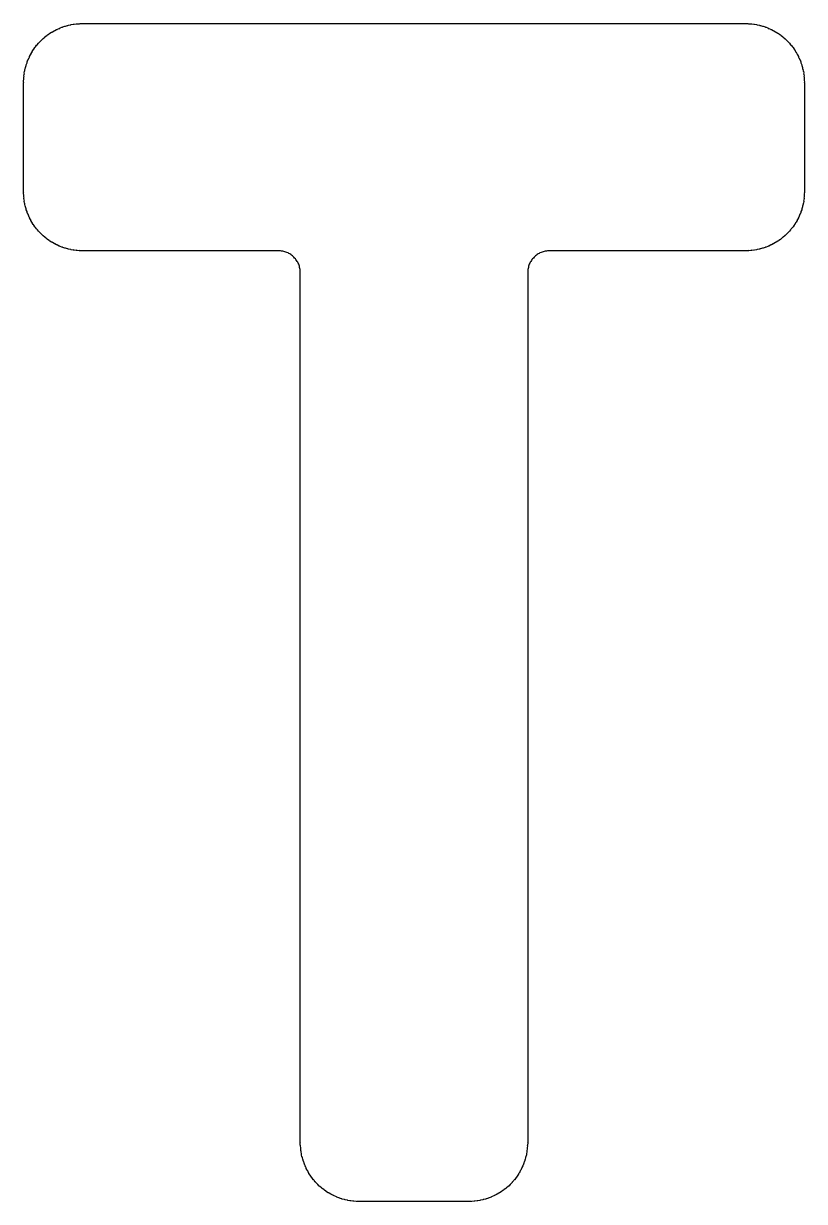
# Model space of a CAD drawing. Extents: x 135.7 to 179.4, y -147.5 to -55.1.
# Drawn here: x 167.92 to 172.16, y -128.78 to -122.37 of the extents above; entities that cross this region are included whole.
import ezdxf

# ---------------------------------------------------------------- set-up
doc = ezdxf.new("R2010")
doc.units = 0
doc.layers.add('BLACK', color=7, linetype='CONTINUOUS')

msp = doc.modelspace()

# ---------------------------------------------------------------- linework, layer by layer
at = {"layer": 'BLACK', "linetype": 'CONTINUOUS'}
for p, q in [((168.047, -122.431), (168.055, -122.425)), ((168.055, -122.425), (168.058, -122.424)), ((168.058, -122.424), (168.059, -122.422)), ((168.059, -122.422), (168.068, -122.416)), ((168.068, -122.416), (168.071, -122.416)), ((168.071, -122.416), (168.073, -122.414)), ((168.073, -122.414), (168.082, -122.409)), ((168.082, -122.409), (168.084, -122.408)), ((168.084, -122.408), (168.086, -122.406)), ((168.086, -122.406), (168.096, -122.401)), ((168.096, -122.401), (168.098, -122.401)), ((168.098, -122.401), (168.1, -122.399)), ((168.1, -122.399), (168.11, -122.395)), ((168.11, -122.395), (168.113, -122.395)), ((168.113, -122.395), (168.115, -122.393)), ((168.115, -122.393), (168.125, -122.389)), ((168.125, -122.389), (168.127, -122.389)), ((168.127, -122.389), (168.129, -122.387)), ((168.129, -122.387), (168.14, -122.384)), ((168.14, -122.384), (168.142, -122.384)), ((168.142, -122.384), (168.144, -122.383)), ((168.144, -122.383), (168.155, -122.38)), ((168.155, -122.38), (168.157, -122.38)), ((168.157, -122.38), (168.16, -122.378)), ((168.16, -122.378), (168.17, -122.376)), ((168.17, -122.376), (168.173, -122.376)), ((168.173, -122.376), (168.175, -122.375)), ((168.175, -122.375), (168.186, -122.373)), ((168.186, -122.373), (168.189, -122.373)), ((168.189, -122.373), (168.191, -122.372)), ((168.191, -122.372), (168.202, -122.371)), ((168.202, -122.371), (168.205, -122.371)), ((168.205, -122.371), (168.207, -122.37)), ((168.207, -122.37), (168.219, -122.37)), ((168.219, -122.37), (168.221, -122.37)), ((168.221, -122.37), (168.224, -122.369)), ((168.224, -122.369), (168.235, -122.369)), ((168.235, -122.369), (168.236, -122.369)), ((168.236, -122.369), (168.238, -122.369)), ((168.238, -122.369), (171.843, -122.369)), ((171.843, -122.369), (171.844, -122.369)), ((171.844, -122.369), (171.846, -122.369)), ((171.846, -122.369), (171.857, -122.369)), ((171.857, -122.369), (171.86, -122.37)), ((171.86, -122.37), (171.862, -122.37)), ((171.862, -122.37), (171.873, -122.37)), ((171.873, -122.37), (171.876, -122.371)), ((171.876, -122.371), (171.878, -122.371)), ((171.878, -122.371), (171.89, -122.372)), ((171.89, -122.372), (171.892, -122.373)), ((171.892, -122.373), (171.894, -122.373)), ((171.894, -122.373), (171.905, -122.375)), ((171.905, -122.375), (171.908, -122.376)), ((171.908, -122.376), (171.91, -122.376)), ((171.91, -122.376), (171.921, -122.378)), ((171.921, -122.378), (171.923, -122.38)), ((171.923, -122.38), (171.926, -122.38)), ((171.926, -122.38), (171.936, -122.383)), ((171.936, -122.383), (171.939, -122.384)), ((171.939, -122.384), (171.941, -122.384)), ((171.941, -122.384), (171.952, -122.387)), ((171.952, -122.387), (171.954, -122.389)), ((171.954, -122.389), (171.956, -122.389)), ((171.956, -122.389), (171.966, -122.393)), ((171.966, -122.393), (171.968, -122.395)), ((171.968, -122.395), (171.971, -122.395)), ((171.971, -122.395), (171.981, -122.399)), ((171.981, -122.399), (171.983, -122.401)), ((171.983, -122.401), (171.985, -122.401)), ((171.985, -122.401), (171.995, -122.406)), ((171.995, -122.406), (171.996, -122.408)), ((171.996, -122.408), (171.999, -122.409)), ((171.999, -122.409), (172.008, -122.414)), ((172.008, -122.414), (172.01, -122.416)), ((172.01, -122.416), (172.012, -122.416)), ((172.012, -122.416), (172.021, -122.422)), ((172.021, -122.422), (172.023, -122.424)), ((172.023, -122.424), (172.025, -122.425)), ((172.025, -122.425), (172.034, -122.431)), ((167.981, -122.496), (167.987, -122.487)), ((167.987, -122.487), (167.99, -122.486)), ((167.99, -122.484), (167.997, -122.476)), ((167.99, -122.486), (167.99, -122.484)), ((167.997, -122.476), (168, -122.474)), ((168, -122.474), (168.001, -122.472)), ((168.001, -122.472), (168.008, -122.464)), ((168.008, -122.464), (168.01, -122.463)), ((168.01, -122.463), (168.011, -122.461)), ((168.011, -122.461), (168.019, -122.454)), ((168.019, -122.454), (168.021, -122.453)), ((168.021, -122.453), (168.023, -122.45)), ((168.023, -122.45), (168.031, -122.443)), ((168.031, -122.443), (168.033, -122.442)), ((168.033, -122.442), (168.034, -122.44)), ((168.034, -122.44), (168.043, -122.434)), ((168.043, -122.434), (168.045, -122.433)), ((168.045, -122.433), (168.047, -122.431)), ((172.034, -122.431), (172.036, -122.433)), ((172.036, -122.433), (172.038, -122.434)), ((172.038, -122.434), (172.046, -122.44)), ((172.046, -122.44), (172.048, -122.442)), ((172.048, -122.442), (172.05, -122.443)), ((172.05, -122.443), (172.058, -122.45)), ((172.058, -122.45), (172.059, -122.453)), ((172.059, -122.453), (172.062, -122.454)), ((172.062, -122.454), (172.069, -122.461)), ((172.069, -122.461), (172.071, -122.463)), ((172.071, -122.463), (172.073, -122.464)), ((172.073, -122.464), (172.08, -122.472)), ((172.08, -122.472), (172.081, -122.474)), ((172.081, -122.474), (172.083, -122.476)), ((172.083, -122.476), (172.09, -122.484)), ((172.09, -122.484), (172.091, -122.486)), ((172.091, -122.486), (172.093, -122.487)), ((172.093, -122.487), (172.1, -122.496)), ((167.942, -122.563), (167.946, -122.553)), ((167.946, -122.553), (167.948, -122.551)), ((167.948, -122.549), (167.953, -122.539)), ((167.948, -122.551), (167.948, -122.549)), ((167.953, -122.539), (167.955, -122.537)), ((167.955, -122.537), (167.956, -122.535)), ((167.956, -122.535), (167.961, -122.526)), ((167.961, -122.526), (167.963, -122.524)), ((167.963, -122.521), (167.969, -122.512)), ((167.963, -122.524), (167.963, -122.521)), ((167.969, -122.512), (167.971, -122.511)), ((167.971, -122.511), (167.972, -122.508)), ((167.972, -122.508), (167.978, -122.5)), ((167.978, -122.5), (167.98, -122.498)), ((167.98, -122.498), (167.981, -122.496)), ((172.1, -122.496), (172.101, -122.498)), ((172.101, -122.498), (172.103, -122.5)), ((172.103, -122.5), (172.109, -122.508)), ((172.109, -122.508), (172.11, -122.511)), ((172.11, -122.511), (172.112, -122.512)), ((172.112, -122.512), (172.117, -122.521)), ((172.117, -122.521), (172.118, -122.524)), ((172.118, -122.524), (172.12, -122.525)), ((172.12, -122.525), (172.125, -122.535)), ((172.125, -122.535), (172.126, -122.537)), ((172.126, -122.537), (172.127, -122.539)), ((172.127, -122.539), (172.132, -122.549)), ((172.132, -122.549), (172.133, -122.551)), ((172.133, -122.551), (172.134, -122.553)), ((172.134, -122.553), (172.139, -122.563)), ((167.923, -122.623), (167.925, -122.613)), ((167.923, -122.626), (167.923, -122.623)), ((167.925, -122.613), (167.927, -122.61)), ((167.927, -122.608), (167.93, -122.597)), ((167.927, -122.61), (167.927, -122.608)), ((167.93, -122.597), (167.931, -122.595)), ((167.931, -122.593), (167.935, -122.582)), ((167.931, -122.595), (167.931, -122.593)), ((167.935, -122.582), (167.936, -122.58)), ((167.936, -122.578), (167.94, -122.567)), ((167.936, -122.58), (167.936, -122.578)), ((167.94, -122.567), (167.942, -122.565)), ((167.942, -122.565), (167.942, -122.563)), ((172.139, -122.563), (172.139, -122.565)), ((172.139, -122.565), (172.141, -122.567)), ((172.141, -122.567), (172.145, -122.578)), ((172.145, -122.578), (172.145, -122.58)), ((172.145, -122.58), (172.146, -122.582)), ((172.146, -122.582), (172.15, -122.593)), ((172.15, -122.593), (172.15, -122.595)), ((172.15, -122.595), (172.151, -122.597)), ((172.151, -122.597), (172.154, -122.608)), ((172.154, -122.608), (172.154, -122.61)), ((172.154, -122.61), (172.155, -122.613)), ((172.155, -122.613), (172.158, -122.623)), ((172.158, -122.623), (172.157, -122.626)), ((167.916, -122.677), (167.917, -122.674)), ((167.916, -122.688), (167.916, -122.677)), ((167.917, -122.672), (167.918, -122.66)), ((167.917, -122.674), (167.917, -122.672)), ((167.918, -122.655), (167.919, -122.644)), ((167.919, -122.658), (167.918, -122.655)), ((167.918, -122.66), (167.919, -122.658)), ((167.919, -122.644), (167.921, -122.642)), ((167.92, -122.639), (167.922, -122.628)), ((167.921, -122.642), (167.92, -122.639)), ((167.922, -122.628), (167.923, -122.626)), ((172.157, -122.626), (172.159, -122.628)), ((172.159, -122.628), (172.161, -122.639)), ((172.161, -122.639), (172.16, -122.642)), ((172.16, -122.642), (172.161, -122.644)), ((172.161, -122.644), (172.163, -122.655)), ((172.163, -122.655), (172.162, -122.658)), ((172.162, -122.658), (172.163, -122.66)), ((172.163, -122.66), (172.164, -122.672)), ((172.164, -122.672), (172.163, -122.674)), ((172.163, -122.674), (172.164, -122.677)), ((172.164, -122.677), (172.165, -122.688)), ((167.917, -122.689), (167.916, -122.688)), ((167.916, -122.691), (167.917, -122.689)), ((167.916, -123.284), (167.916, -122.691)), ((172.165, -122.688), (172.164, -122.689)), ((172.164, -122.689), (172.165, -122.691)), ((172.165, -122.691), (172.165, -123.284)), ((167.917, -123.285), (167.916, -123.284)), ((167.916, -123.287), (167.917, -123.285)), ((167.916, -123.298), (167.916, -123.287)), ((167.917, -123.301), (167.916, -123.298)), ((167.917, -123.303), (167.917, -123.301)), ((167.918, -123.314), (167.917, -123.303)), ((167.919, -123.317), (167.918, -123.314)), ((167.918, -123.319), (167.919, -123.317)), ((167.919, -123.331), (167.918, -123.319)), ((172.163, -123.319), (172.161, -123.331)), ((172.163, -123.314), (172.162, -123.317)), ((172.162, -123.317), (172.163, -123.319)), ((172.164, -123.298), (172.163, -123.301)), ((172.163, -123.301), (172.164, -123.303)), ((172.164, -123.303), (172.163, -123.314)), ((172.165, -123.284), (172.164, -123.285)), ((172.164, -123.285), (172.165, -123.287)), ((172.165, -123.287), (172.164, -123.298)), ((167.921, -123.333), (167.919, -123.331)), ((167.92, -123.335), (167.921, -123.333)), ((167.922, -123.346), (167.92, -123.335)), ((167.923, -123.349), (167.922, -123.346)), ((167.923, -123.351), (167.923, -123.349)), ((167.925, -123.362), (167.923, -123.351)), ((167.927, -123.364), (167.925, -123.362)), ((167.927, -123.367), (167.927, -123.364)), ((167.93, -123.377), (167.927, -123.367)), ((167.931, -123.38), (167.93, -123.377)), ((167.931, -123.382), (167.931, -123.38)), ((167.935, -123.392), (167.931, -123.382)), ((167.936, -123.395), (167.935, -123.392)), ((172.146, -123.392), (172.145, -123.395)), ((172.15, -123.382), (172.146, -123.392)), ((172.151, -123.377), (172.15, -123.38)), ((172.15, -123.38), (172.15, -123.382)), ((172.154, -123.367), (172.151, -123.377)), ((172.155, -123.362), (172.154, -123.364)), ((172.154, -123.364), (172.154, -123.367)), ((172.158, -123.351), (172.155, -123.362)), ((172.159, -123.346), (172.158, -123.349)), ((172.158, -123.349), (172.158, -123.351)), ((172.161, -123.335), (172.159, -123.346)), ((172.161, -123.331), (172.16, -123.333)), ((172.16, -123.333), (172.161, -123.335)), ((167.936, -123.397), (167.936, -123.395)), ((167.94, -123.407), (167.936, -123.397)), ((167.942, -123.409), (167.94, -123.407)), ((167.942, -123.412), (167.942, -123.409)), ((167.946, -123.422), (167.942, -123.412)), ((167.948, -123.424), (167.946, -123.422)), ((167.948, -123.426), (167.948, -123.424)), ((167.953, -123.436), (167.948, -123.426)), ((167.955, -123.437), (167.953, -123.436)), ((167.956, -123.44), (167.955, -123.437)), ((167.961, -123.449), (167.956, -123.44)), ((167.963, -123.451), (167.961, -123.449)), ((167.963, -123.453), (167.963, -123.451)), ((167.969, -123.462), (167.963, -123.453)), ((172.117, -123.453), (172.112, -123.462)), ((172.118, -123.451), (172.117, -123.453)), ((172.12, -123.449), (172.118, -123.451)), ((172.125, -123.44), (172.12, -123.449)), ((172.126, -123.437), (172.125, -123.44)), ((172.127, -123.436), (172.126, -123.437)), ((172.132, -123.426), (172.127, -123.436)), ((172.133, -123.423), (172.132, -123.426)), ((172.134, -123.422), (172.133, -123.423)), ((172.139, -123.412), (172.134, -123.422)), ((172.141, -123.407), (172.139, -123.409)), ((172.139, -123.409), (172.139, -123.412)), ((172.145, -123.397), (172.141, -123.407)), ((172.145, -123.395), (172.145, -123.397)), ((167.971, -123.464), (167.969, -123.462)), ((167.972, -123.466), (167.971, -123.464)), ((167.978, -123.475), (167.972, -123.466)), ((167.98, -123.477), (167.978, -123.475)), ((167.981, -123.479), (167.98, -123.477)), ((167.987, -123.487), (167.981, -123.479)), ((167.99, -123.489), (167.987, -123.487)), ((167.991, -123.491), (167.99, -123.489)), ((167.997, -123.499), (167.991, -123.491)), ((168, -123.5), (167.997, -123.499)), ((168.001, -123.503), (168, -123.5)), ((168.008, -123.51), (168.001, -123.503)), ((168.01, -123.512), (168.008, -123.51)), ((168.011, -123.514), (168.01, -123.512)), ((168.019, -123.521), (168.011, -123.514)), ((172.069, -123.514), (172.062, -123.521)), ((172.071, -123.512), (172.069, -123.514)), ((172.073, -123.51), (172.071, -123.512)), ((172.08, -123.503), (172.073, -123.51)), ((172.081, -123.5), (172.08, -123.503)), ((172.083, -123.499), (172.081, -123.5)), ((172.09, -123.491), (172.083, -123.499)), ((172.091, -123.489), (172.09, -123.491)), ((172.093, -123.487), (172.091, -123.489)), ((172.1, -123.479), (172.093, -123.487)), ((172.101, -123.477), (172.1, -123.479)), ((172.103, -123.475), (172.101, -123.477)), ((172.109, -123.466), (172.103, -123.475)), ((172.11, -123.464), (172.109, -123.466)), ((172.112, -123.462), (172.11, -123.464)), ((168.021, -123.522), (168.019, -123.521)), ((168.023, -123.524), (168.021, -123.522)), ((168.031, -123.531), (168.023, -123.524)), ((168.033, -123.532), (168.031, -123.531)), ((168.034, -123.534), (168.033, -123.532)), ((168.043, -123.541), (168.034, -123.534)), ((168.045, -123.542), (168.043, -123.541)), ((168.047, -123.544), (168.045, -123.542)), ((168.055, -123.55), (168.047, -123.544)), ((168.058, -123.551), (168.055, -123.55)), ((168.059, -123.553), (168.058, -123.551)), ((168.068, -123.558), (168.059, -123.553)), ((168.071, -123.559), (168.068, -123.558)), ((168.073, -123.561), (168.071, -123.559)), ((168.082, -123.566), (168.073, -123.561)), ((168.084, -123.567), (168.082, -123.566)), ((168.086, -123.568), (168.084, -123.567)), ((168.096, -123.573), (168.086, -123.568)), ((168.098, -123.574), (168.096, -123.573)), ((168.1, -123.575), (168.098, -123.574)), ((168.11, -123.58), (168.1, -123.575)), ((168.113, -123.58), (168.11, -123.58)), ((168.115, -123.582), (168.113, -123.58)), ((168.125, -123.586), (168.115, -123.582)), ((171.966, -123.582), (171.956, -123.586)), ((171.968, -123.58), (171.966, -123.582)), ((171.971, -123.58), (171.968, -123.58)), ((171.981, -123.575), (171.971, -123.58)), ((171.983, -123.574), (171.981, -123.575)), ((171.985, -123.573), (171.983, -123.574)), ((171.995, -123.568), (171.985, -123.573)), ((171.996, -123.567), (171.995, -123.568)), ((171.999, -123.566), (171.996, -123.567)), ((172.008, -123.561), (171.999, -123.566)), ((172.01, -123.559), (172.008, -123.561)), ((172.012, -123.558), (172.01, -123.559)), ((172.021, -123.553), (172.012, -123.558)), ((172.023, -123.551), (172.021, -123.553)), ((172.025, -123.55), (172.023, -123.551)), ((172.034, -123.544), (172.025, -123.55)), ((172.036, -123.542), (172.034, -123.544)), ((172.038, -123.541), (172.036, -123.542)), ((172.046, -123.534), (172.038, -123.541)), ((172.048, -123.532), (172.046, -123.534)), ((172.05, -123.531), (172.048, -123.532)), ((172.058, -123.524), (172.05, -123.531)), ((172.059, -123.522), (172.058, -123.524)), ((172.062, -123.521), (172.059, -123.522)), ((168.127, -123.586), (168.125, -123.586)), ((168.129, -123.587), (168.127, -123.586)), ((168.14, -123.591), (168.129, -123.587)), ((168.142, -123.591), (168.14, -123.591)), ((168.144, -123.592), (168.142, -123.591)), ((168.155, -123.595), (168.144, -123.592)), ((168.157, -123.595), (168.155, -123.595)), ((168.16, -123.596), (168.157, -123.595)), ((168.171, -123.599), (168.16, -123.596)), ((168.173, -123.598), (168.171, -123.599)), ((168.175, -123.6), (168.173, -123.598)), ((168.186, -123.602), (168.175, -123.6)), ((168.189, -123.601), (168.186, -123.602)), ((168.191, -123.602), (168.189, -123.601)), ((168.202, -123.604), (168.191, -123.602)), ((168.205, -123.603), (168.202, -123.604)), ((168.207, -123.604), (168.205, -123.603)), ((168.219, -123.605), (168.207, -123.604)), ((168.221, -123.604), (168.219, -123.605)), ((168.224, -123.605), (168.221, -123.604)), ((168.235, -123.606), (168.224, -123.605)), ((168.236, -123.605), (168.235, -123.606)), ((168.238, -123.606), (168.236, -123.605)), ((169.299, -123.606), (168.238, -123.606)), ((169.307, -123.606), (169.299, -123.606)), ((169.314, -123.606), (169.307, -123.606)), ((169.32, -123.607), (169.314, -123.606)), ((169.326, -123.608), (169.32, -123.607)), ((169.332, -123.609), (169.326, -123.608)), ((169.338, -123.611), (169.332, -123.609)), ((169.344, -123.613), (169.338, -123.611)), ((169.349, -123.615), (169.344, -123.613)), ((169.355, -123.617), (169.349, -123.615)), ((169.36, -123.62), (169.355, -123.617)), ((169.365, -123.623), (169.36, -123.62)), ((169.37, -123.626), (169.365, -123.623)), ((169.374, -123.629), (169.37, -123.626)), ((169.379, -123.633), (169.374, -123.629)), ((169.383, -123.637), (169.379, -123.633)), ((169.387, -123.641), (169.383, -123.637)), ((169.391, -123.645), (169.387, -123.641)), ((169.395, -123.649), (169.391, -123.645)), ((170.69, -123.645), (170.686, -123.649)), ((170.694, -123.641), (170.69, -123.645)), ((170.698, -123.637), (170.694, -123.641)), ((170.702, -123.633), (170.698, -123.637)), ((170.707, -123.629), (170.702, -123.633)), ((170.711, -123.626), (170.707, -123.629)), ((170.716, -123.623), (170.711, -123.626)), ((170.721, -123.62), (170.716, -123.623)), ((170.726, -123.617), (170.721, -123.62)), ((170.732, -123.615), (170.726, -123.617)), ((170.737, -123.613), (170.732, -123.615)), ((170.743, -123.611), (170.737, -123.613)), ((170.749, -123.609), (170.743, -123.611)), ((170.755, -123.608), (170.749, -123.609)), ((170.761, -123.607), (170.755, -123.608)), ((170.767, -123.606), (170.761, -123.607)), ((170.773, -123.606), (170.767, -123.606)), ((170.781, -123.606), (170.773, -123.606)), ((171.843, -123.606), (170.781, -123.606)), ((171.844, -123.605), (171.843, -123.606)), ((171.846, -123.606), (171.844, -123.605)), ((171.857, -123.605), (171.846, -123.606)), ((171.86, -123.604), (171.857, -123.605)), ((171.862, -123.605), (171.86, -123.604)), ((171.873, -123.604), (171.862, -123.605)), ((171.876, -123.603), (171.873, -123.604)), ((171.878, -123.604), (171.876, -123.603)), ((171.89, -123.602), (171.878, -123.604)), ((171.892, -123.601), (171.89, -123.602)), ((171.894, -123.602), (171.892, -123.601)), ((171.905, -123.6), (171.894, -123.602)), ((171.908, -123.598), (171.905, -123.6)), ((171.91, -123.599), (171.908, -123.598)), ((171.921, -123.596), (171.91, -123.599)), ((171.923, -123.595), (171.921, -123.596)), ((171.926, -123.595), (171.923, -123.595)), ((171.936, -123.592), (171.926, -123.595)), ((171.939, -123.591), (171.936, -123.592)), ((171.941, -123.591), (171.939, -123.591)), ((171.952, -123.587), (171.941, -123.591)), ((171.954, -123.586), (171.952, -123.587)), ((171.956, -123.586), (171.954, -123.586)), ((169.398, -123.653), (169.395, -123.649)), ((169.402, -123.658), (169.398, -123.653)), ((169.405, -123.663), (169.402, -123.658)), ((169.408, -123.668), (169.405, -123.663)), ((169.41, -123.673), (169.408, -123.668)), ((169.413, -123.679), (169.41, -123.673)), ((169.415, -123.684), (169.413, -123.679)), ((169.417, -123.69), (169.415, -123.684)), ((169.418, -123.696), (169.417, -123.69)), ((169.42, -123.702), (169.418, -123.696)), ((169.421, -123.708), (169.42, -123.702)), ((169.421, -123.714), (169.421, -123.708)), ((170.66, -123.708), (170.659, -123.714)), ((170.661, -123.702), (170.66, -123.708)), ((170.663, -123.696), (170.661, -123.702)), ((170.664, -123.69), (170.663, -123.696)), ((170.666, -123.684), (170.664, -123.69)), ((170.668, -123.679), (170.666, -123.684)), ((170.671, -123.673), (170.668, -123.679)), ((170.673, -123.668), (170.671, -123.673)), ((170.676, -123.663), (170.673, -123.668)), ((170.679, -123.658), (170.676, -123.663)), ((170.682, -123.653), (170.679, -123.658)), ((170.686, -123.649), (170.682, -123.653)), ((169.422, -123.72), (169.421, -123.714)), ((169.422, -123.728), (169.422, -123.72)), ((169.422, -128.458), (169.422, -123.728)), ((170.659, -123.714), (170.659, -123.72)), ((170.659, -123.72), (170.659, -123.728)), ((170.659, -123.728), (170.659, -128.458)), ((169.423, -128.459), (169.422, -128.458)), ((169.422, -128.46), (169.423, -128.459)), ((169.422, -128.472), (169.422, -128.46)), ((169.423, -128.474), (169.422, -128.472)), ((169.423, -128.477), (169.423, -128.474)), ((169.424, -128.488), (169.423, -128.477)), ((169.425, -128.49), (169.424, -128.488)), ((169.424, -128.493), (169.425, -128.49)), ((169.425, -128.504), (169.424, -128.493)), ((169.427, -128.506), (169.425, -128.504)), ((169.426, -128.509), (169.427, -128.506)), ((169.428, -128.52), (169.426, -128.509)), ((169.429, -128.522), (169.428, -128.52)), ((170.653, -128.52), (170.652, -128.522)), ((170.655, -128.509), (170.653, -128.52)), ((170.655, -128.504), (170.654, -128.506)), ((170.654, -128.506), (170.655, -128.509)), ((170.657, -128.493), (170.655, -128.504)), ((170.657, -128.488), (170.656, -128.49)), ((170.656, -128.49), (170.657, -128.493)), ((170.658, -128.472), (170.657, -128.474)), ((170.657, -128.474), (170.658, -128.477)), ((170.658, -128.477), (170.657, -128.488)), ((170.659, -128.458), (170.658, -128.459)), ((170.658, -128.459), (170.659, -128.46)), ((170.659, -128.46), (170.658, -128.472)), ((169.429, -128.525), (169.429, -128.522)), ((169.431, -128.536), (169.429, -128.525)), ((169.433, -128.538), (169.431, -128.536)), ((169.433, -128.54), (169.433, -128.538)), ((169.436, -128.551), (169.433, -128.54)), ((169.437, -128.553), (169.436, -128.551)), ((169.437, -128.556), (169.437, -128.553)), ((169.441, -128.566), (169.437, -128.556)), ((169.442, -128.568), (169.441, -128.566)), ((169.442, -128.571), (169.442, -128.568)), ((169.446, -128.581), (169.442, -128.571)), ((169.448, -128.583), (169.446, -128.581)), ((169.448, -128.585), (169.448, -128.583)), ((170.635, -128.581), (170.633, -128.583)), ((170.633, -128.583), (170.633, -128.585)), ((170.639, -128.571), (170.635, -128.581)), ((170.64, -128.566), (170.639, -128.568)), ((170.639, -128.568), (170.639, -128.571)), ((170.644, -128.556), (170.64, -128.566)), ((170.645, -128.551), (170.644, -128.553)), ((170.644, -128.553), (170.644, -128.556)), ((170.648, -128.54), (170.645, -128.551)), ((170.649, -128.536), (170.648, -128.538)), ((170.648, -128.538), (170.648, -128.54)), ((170.652, -128.525), (170.649, -128.536)), ((170.652, -128.522), (170.652, -128.525)), ((169.452, -128.595), (169.448, -128.585)), ((169.454, -128.597), (169.452, -128.595)), ((169.454, -128.599), (169.454, -128.597)), ((169.459, -128.609), (169.454, -128.599)), ((169.461, -128.611), (169.459, -128.609)), ((169.462, -128.613), (169.461, -128.611)), ((169.467, -128.623), (169.462, -128.613)), ((169.469, -128.624), (169.467, -128.623)), ((169.469, -128.627), (169.469, -128.624)), ((169.475, -128.636), (169.469, -128.627)), ((169.477, -128.637), (169.475, -128.636)), ((169.478, -128.64), (169.477, -128.637)), ((169.484, -128.649), (169.478, -128.64)), ((170.603, -128.64), (170.597, -128.649)), ((170.604, -128.637), (170.603, -128.64)), ((170.606, -128.636), (170.604, -128.637)), ((170.611, -128.627), (170.606, -128.636)), ((170.612, -128.624), (170.611, -128.627)), ((170.614, -128.623), (170.612, -128.624)), ((170.619, -128.613), (170.614, -128.623)), ((170.62, -128.611), (170.619, -128.613)), ((170.621, -128.609), (170.62, -128.611)), ((170.626, -128.6), (170.621, -128.609)), ((170.627, -128.597), (170.626, -128.6)), ((170.628, -128.595), (170.627, -128.597)), ((170.633, -128.585), (170.628, -128.595)), ((169.486, -128.65), (169.484, -128.649)), ((169.487, -128.652), (169.486, -128.65)), ((169.493, -128.661), (169.487, -128.652)), ((169.496, -128.662), (169.493, -128.661)), ((169.497, -128.665), (169.496, -128.662)), ((169.503, -128.673), (169.497, -128.665)), ((169.506, -128.674), (169.503, -128.673)), ((169.507, -128.676), (169.506, -128.674)), ((169.514, -128.684), (169.507, -128.676)), ((169.516, -128.685), (169.514, -128.684)), ((169.517, -128.687), (169.516, -128.685)), ((169.525, -128.695), (169.517, -128.687)), ((169.527, -128.696), (169.525, -128.695)), ((169.529, -128.698), (169.527, -128.696)), ((169.537, -128.705), (169.529, -128.698)), ((169.539, -128.706), (169.537, -128.705)), ((169.54, -128.708), (169.539, -128.706)), ((169.549, -128.714), (169.54, -128.708)), ((170.54, -128.708), (170.532, -128.714)), ((170.542, -128.706), (170.54, -128.708)), ((170.544, -128.705), (170.542, -128.706)), ((170.552, -128.698), (170.544, -128.705)), ((170.553, -128.696), (170.552, -128.698)), ((170.556, -128.695), (170.553, -128.696)), ((170.563, -128.687), (170.556, -128.695)), ((170.565, -128.685), (170.563, -128.687)), ((170.567, -128.684), (170.565, -128.685)), ((170.574, -128.676), (170.567, -128.684)), ((170.575, -128.674), (170.574, -128.676)), ((170.577, -128.673), (170.575, -128.674)), ((170.584, -128.665), (170.577, -128.673)), ((170.585, -128.662), (170.584, -128.665)), ((170.587, -128.661), (170.585, -128.662)), ((170.594, -128.652), (170.587, -128.661)), ((170.595, -128.65), (170.594, -128.652)), ((170.597, -128.649), (170.595, -128.65)), ((169.551, -128.715), (169.549, -128.714)), ((169.553, -128.717), (169.551, -128.715)), ((169.561, -128.723), (169.553, -128.717)), ((169.564, -128.724), (169.561, -128.723)), ((169.565, -128.726), (169.564, -128.724)), ((169.574, -128.732), (169.565, -128.726)), ((169.577, -128.732), (169.574, -128.732)), ((169.579, -128.734), (169.577, -128.732)), ((169.588, -128.74), (169.579, -128.734)), ((169.59, -128.74), (169.588, -128.74)), ((169.592, -128.742), (169.59, -128.74)), ((169.602, -128.747), (169.592, -128.742)), ((169.604, -128.747), (169.602, -128.747)), ((169.606, -128.749), (169.604, -128.747)), ((169.616, -128.753), (169.606, -128.749)), ((169.619, -128.754), (169.616, -128.753)), ((169.621, -128.755), (169.619, -128.754)), ((169.631, -128.759), (169.621, -128.755)), ((169.633, -128.759), (169.631, -128.759)), ((169.635, -128.761), (169.633, -128.759)), ((169.646, -128.764), (169.635, -128.761)), ((169.648, -128.764), (169.646, -128.764)), ((169.65, -128.766), (169.648, -128.764)), ((169.661, -128.769), (169.65, -128.766)), ((169.663, -128.768), (169.661, -128.769)), ((169.666, -128.77), (169.663, -128.768)), ((169.676, -128.772), (169.666, -128.77)), ((169.679, -128.772), (169.676, -128.772)), ((169.681, -128.773), (169.679, -128.772)), ((169.692, -128.775), (169.681, -128.773)), ((169.695, -128.775), (169.692, -128.775)), ((169.697, -128.776), (169.695, -128.775)), ((169.708, -128.777), (169.697, -128.776)), ((170.384, -128.776), (170.372, -128.777)), ((170.386, -128.775), (170.384, -128.776)), ((170.388, -128.775), (170.386, -128.775)), ((170.399, -128.773), (170.388, -128.775)), ((170.402, -128.772), (170.399, -128.773)), ((170.404, -128.772), (170.402, -128.772)), ((170.415, -128.77), (170.404, -128.772)), ((170.417, -128.768), (170.415, -128.77)), ((170.42, -128.769), (170.417, -128.768)), ((170.43, -128.766), (170.42, -128.769)), ((170.433, -128.764), (170.43, -128.766)), ((170.435, -128.764), (170.433, -128.764)), ((170.446, -128.761), (170.435, -128.764)), ((170.448, -128.759), (170.446, -128.761)), ((170.45, -128.759), (170.448, -128.759)), ((170.46, -128.755), (170.45, -128.759)), ((170.462, -128.754), (170.46, -128.755)), ((170.465, -128.753), (170.462, -128.754)), ((170.475, -128.749), (170.465, -128.753)), ((170.477, -128.747), (170.475, -128.749)), ((170.479, -128.747), (170.477, -128.747)), ((170.489, -128.742), (170.479, -128.747)), ((170.49, -128.74), (170.489, -128.742)), ((170.493, -128.74), (170.49, -128.74)), ((170.502, -128.734), (170.493, -128.74)), ((170.504, -128.732), (170.502, -128.734)), ((170.506, -128.732), (170.504, -128.732)), ((170.515, -128.726), (170.506, -128.732)), ((170.517, -128.724), (170.515, -128.726)), ((170.519, -128.723), (170.517, -128.724)), ((170.528, -128.717), (170.519, -128.723)), ((170.53, -128.715), (170.528, -128.717)), ((170.532, -128.714), (170.53, -128.715)), ((169.711, -128.777), (169.708, -128.777)), ((169.713, -128.778), (169.711, -128.777)), ((169.725, -128.779), (169.713, -128.778)), ((169.727, -128.778), (169.725, -128.779)), ((169.73, -128.779), (169.727, -128.778)), ((169.741, -128.779), (169.73, -128.779)), ((169.742, -128.779), (169.741, -128.779)), ((169.744, -128.779), (169.742, -128.779)), ((170.337, -128.779), (169.744, -128.779)), ((170.338, -128.779), (170.337, -128.779)), ((170.34, -128.779), (170.338, -128.779)), ((170.351, -128.779), (170.34, -128.779)), ((170.354, -128.778), (170.351, -128.779)), ((170.356, -128.779), (170.354, -128.778)), ((170.367, -128.778), (170.356, -128.779)), ((170.37, -128.777), (170.367, -128.778)), ((170.372, -128.777), (170.37, -128.777))]:
    msp.add_line(p, q, dxfattribs=at)

doc.saveas('drawing.dxf')
